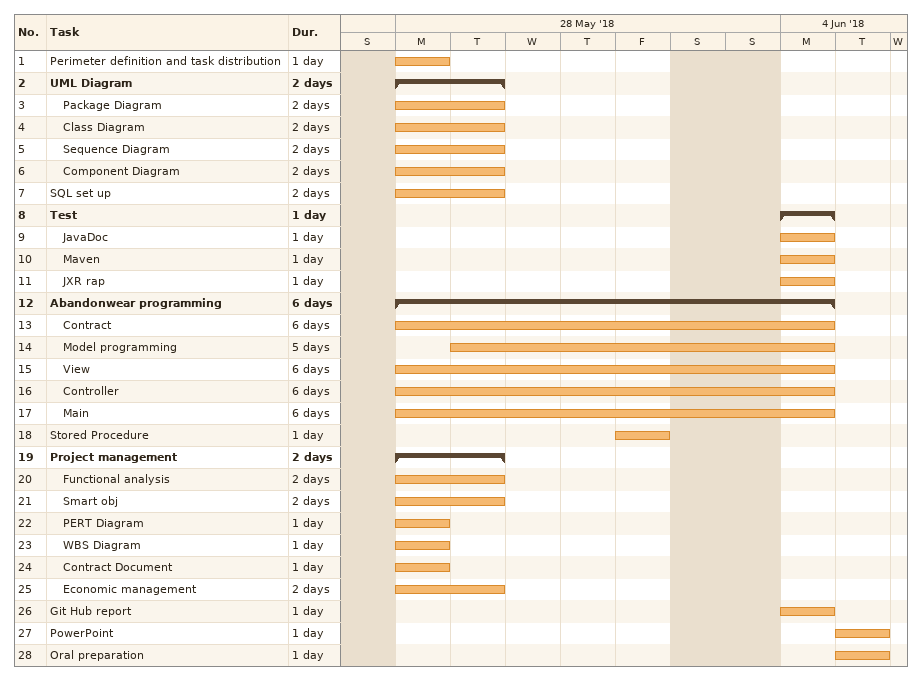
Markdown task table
| ID | Level | Task | Duration | Start | Finish |
|---|---|---|---|---|---|
| 1 | 1 | Perimeter definition and task distribution | 1d | 2018-05-28 | 2018-05-28 |
| 2 | 1 | **UML Diagram** | 2d | 2018-05-28 | 2018-05-29 |
| 3 | 2 | Package Diagram | 2d | 2018-05-28 | 2018-05-29 |
| 4 | 2 | Class Diagram | 2d | 2018-05-28 | 2018-05-29 |
| 5 | 2 | Sequence Diagram | 2d | 2018-05-28 | 2018-05-29 |
| 6 | 2 | Component Diagram | 2d | 2018-05-28 | 2018-05-29 |
| 7 | 1 | SQL set up | 2d | 2018-05-28 | 2018-05-29 |
| 8 | 1 | **Test** | 1d | 2018-06-04 | 2018-06-04 |
| 9 | 2 | JavaDoc | 1d | 2018-06-04 | 2018-06-04 |
| 10 | 2 | Maven | 1d | 2018-06-04 | 2018-06-04 |
| 11 | 2 | JXR rap | 1d | 2018-06-04 | 2018-06-04 |
| 12 | 1 | **Abandonwear programming** | 6d | 2018-05-28 | 2018-06-04 |
| 13 | 2 | Contract | 6d | 2018-05-28 | 2018-06-04 |
| 14 | 2 | Model programming | 5d | 2018-05-29 | 2018-06-04 |
| 15 | 2 | View | 6d | 2018-05-28 | 2018-06-04 |
| 16 | 2 | Controller | 6d | 2018-05-28 | 2018-06-04 |
| 17 | 2 | Main | 6d | 2018-05-28 | 2018-06-04 |
| 18 | 1 | Stored Procedure | 1d | 2018-06-01 | 2018-06-01 |
| 19 | 1 | **Project management** | 2d | 2018-05-28 | 2018-05-29 |
| 20 | 2 | Functional analysis | 2d | 2018-05-28 | 2018-05-29 |
| 21 | 2 | Smart obj | 2d | 2018-05-28 | 2018-05-29 |
| 22 | 2 | PERT Diagram | 1d | 2018-05-28 | 2018-05-28 |
| 23 | 2 | WBS Diagram | 1d | 2018-05-28 | 2018-05-28 |
| 24 | 2 | Contract Document | 1d | 2018-05-28 | 2018-05-28 |
| 25 | 2 | Economic management | 2d | 2018-05-28 | 2018-05-29 |
| 26 | 1 | Git Hub report | 1d | 2018-06-04 | 2018-06-04 |
| 27 | 1 | PowerPoint | 1d | 2018-06-05 | 2018-06-05 |
| 28 | 1 | Oral preparation | 1d | 2018-06-05 | 2018-06-05 |
